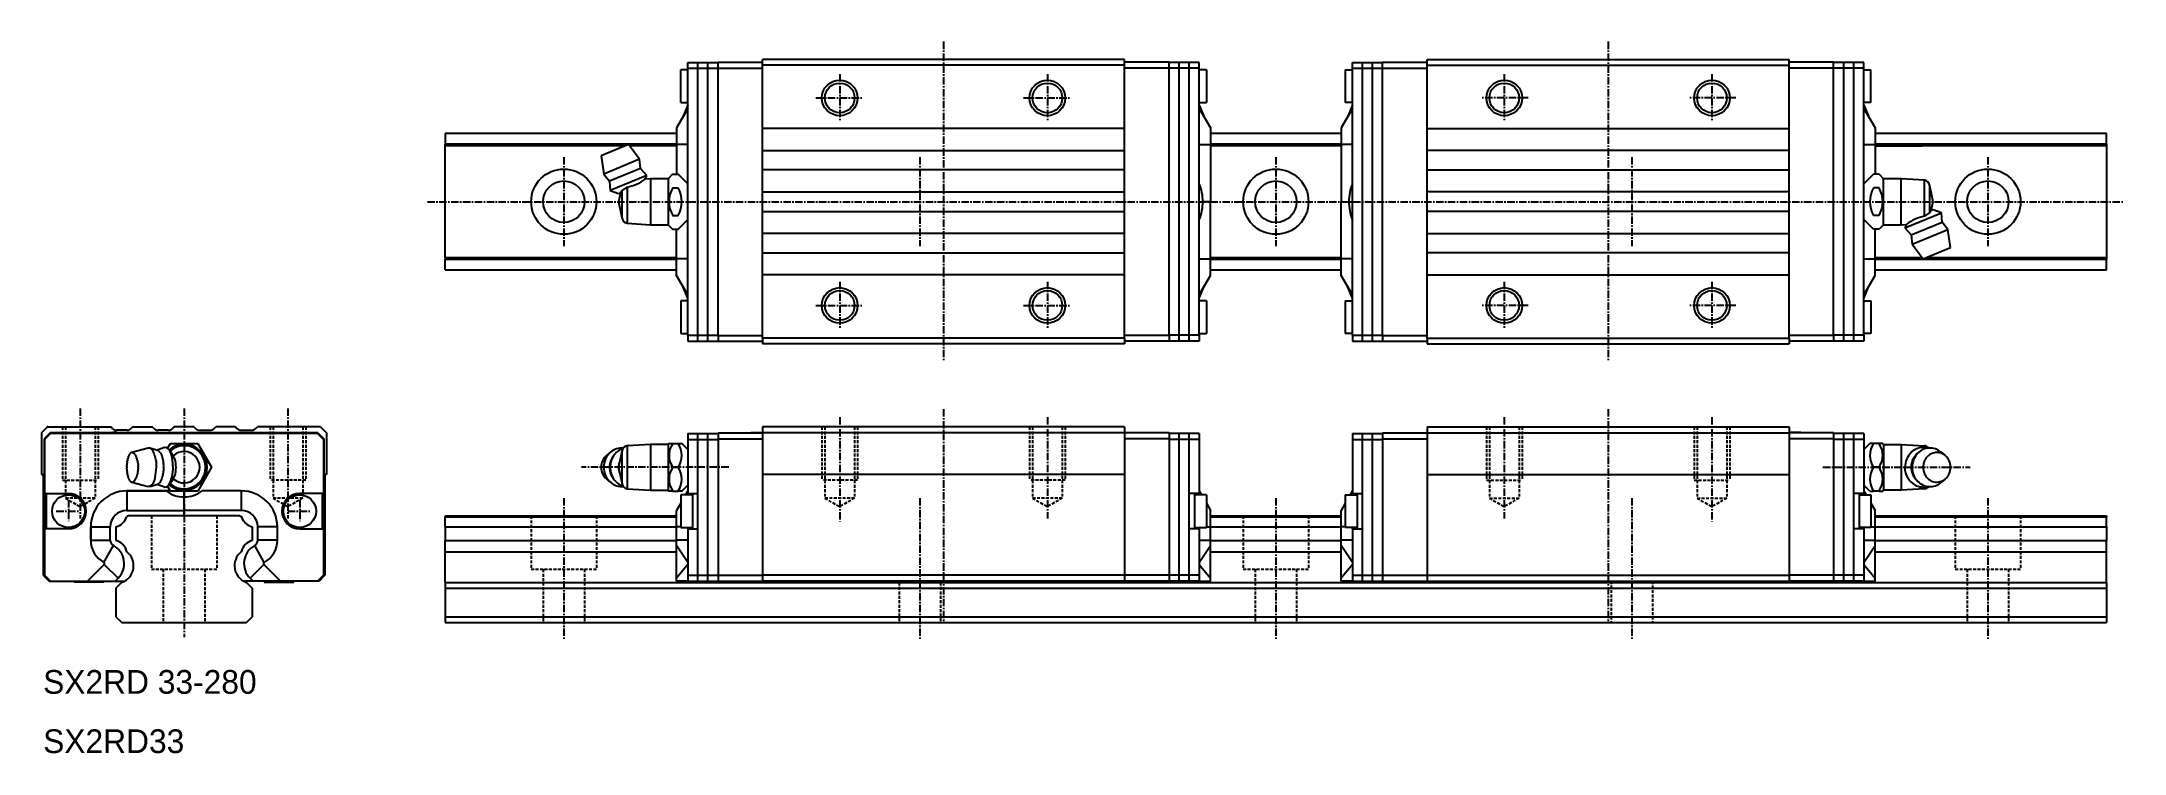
# Model space of a CAD drawing. Extents: x 10 to 361, y 10 to 130.
import ezdxf

# ---------------------------------------------------------------- set-up
doc = ezdxf.new("R2010")
doc.units = 0
doc.linetypes.add('CENTER', pattern=[2, 1.25, -0.25, 0.25, -0.25])
doc.linetypes.add('DASHED', pattern=[0.75, 0.5, -0.25])
doc.layers.get('0').update_dxf_attribs({"linetype": 'CONTINUOUS'})
doc.layers.add('CENTER', color=1, linetype='CENTER')

msp = doc.modelspace()

# ---------------------------------------------------------------- linework, layer by layer
at = {"color": 7, "linetype": 'CONTINUOUS'}
for p, q in [((118.65, 125.5), (118.65, 126.5)), ((118.65, 126.5), (123.75, 126.5)), ((120.35, 79.5), (120.35, 126.5)), ((122.05, 79.5), (122.05, 126.5)), ((123.75, 125.55), (123.75, 126.55)), ((123.75, 126.55), (131.25, 126.55)), ((192.25, 127), (131.25, 127)), ((131.25, 126), (131.25, 127)), ((192.25, 126), (192.25, 127)), ((199.75, 126.55), (192.25, 126.55)), ((199.75, 125.55), (199.75, 126.55)), ((204.85, 126.5), (199.75, 126.5)), ((201.45, 79.5), (201.45, 126.5)), ((203.15, 79.5), (203.15, 126.5)), ((204.85, 125.5), (204.85, 126.5)), ((230.65, 126.5), (235.75, 126.5)), ((230.65, 125.5), (230.65, 126.5)), ((232.35, 79.5), (232.35, 126.5)), ((234.05, 79.5), (234.05, 126.5)), ((235.75, 125.55), (235.75, 126.55)), ((235.75, 126.55), (243.25, 126.55)), ((243.25, 127), (304.25, 127)), ((243.25, 126), (243.25, 127)), ((304.25, 126), (304.25, 127)), ((311.75, 126.55), (304.25, 126.55)), ((311.75, 125.55), (311.75, 126.55)), ((316.85, 126.5), (311.75, 126.5)), ((313.45, 79.5), (313.45, 126.5)), ((315.15, 79.5), (315.15, 126.5)), ((316.85, 125.5), (316.85, 126.5)), ((118.65, 125.25), (117.45, 125.25)), ((118.65, 125.25), (117.45, 125.25)), ((117.45, 119.75), (117.45, 125.25)), ((117.45, 119.75), (117.45, 125.25)), ((118.65, 80.5), (118.65, 125.5)), ((118.65, 125.5), (123.75, 125.5)), ((123.75, 80.45), (123.75, 125.55)), ((123.75, 125.55), (131.25, 125.55)), ((131.25, 80), (131.25, 126)), ((192.25, 126), (131.25, 126)), ((192.25, 80), (192.25, 126)), ((199.75, 125.55), (192.25, 125.55)), ((199.75, 80.45), (199.75, 125.55)), ((204.85, 125.5), (199.75, 125.5)), ((204.85, 80.5), (204.85, 125.5)), ((206.05, 125.25), (204.85, 125.25)), ((206.05, 125.25), (206.05, 119.75)), ((229.45, 125.25), (229.45, 119.75)), ((229.45, 125.25), (230.65, 125.25)), ((230.65, 80.5), (230.65, 125.5)), ((230.65, 125.5), (235.75, 125.5)), ((235.75, 80.45), (235.75, 125.55)), ((235.75, 125.55), (243.25, 125.55)), ((243.25, 126), (304.25, 126)), ((243.25, 80), (243.25, 126)), ((304.25, 80), (304.25, 126)), ((311.75, 125.55), (304.25, 125.55)), ((311.75, 80.45), (311.75, 125.55)), ((316.85, 125.5), (311.75, 125.5)), ((316.85, 80.5), (316.85, 125.5)), ((316.85, 125.25), (318.05, 125.25)), ((316.85, 125.25), (318.05, 125.25)), ((318.05, 119.75), (318.05, 125.25)), ((318.05, 119.75), (318.05, 125.25)), ((117.45, 119.75), (118.65, 119.75)), ((117.45, 119.75), (118.65, 119.75)), ((204.85, 119.75), (206.05, 119.75)), ((230.65, 119.75), (229.45, 119.75)), ((318.05, 119.75), (316.85, 119.75)), ((318.05, 119.75), (316.85, 119.75)), ((118.65, 118.73), (116.75, 115.43)), ((118.65, 118.73), (116.75, 115.43)), ((118.65, 119.28), (117.88, 117.4)), ((118.65, 119.28), (117.88, 117.4)), ((204.85, 119.28), (205.62, 117.4)), ((204.85, 118.73), (206.75, 115.43)), ((230.65, 118.73), (228.75, 115.43)), ((230.65, 119.28), (229.88, 117.4)), ((316.85, 119.28), (317.62, 117.4)), ((316.85, 119.28), (317.62, 117.4)), ((316.85, 118.73), (318.75, 115.43)), ((316.85, 118.73), (318.75, 115.43)), ((116.75, 114.5), (77.75, 114.5)), ((77.75, 114.5), (77.75, 112.7)), ((116.75, 112.7), (77.75, 112.7)), ((77.75, 112.4), (77.75, 112.7)), ((77.75, 93.6), (77.75, 112.4)), ((108.08, 112.4), (77.75, 112.4)), ((108.66, 112.64), (104.04, 110.73)), ((110.51, 110.16), (108.66, 112.64)), ((116.75, 112.4), (108.84, 112.4)), ((116.75, 115.43), (116.75, 112.63)), ((116.75, 115.43), (116.75, 112.63)), ((116.75, 112.63), (116.75, 107.62)), ((116.75, 112.63), (116.75, 107.62)), ((118.65, 112.63), (116.75, 112.63)), ((118.65, 112.63), (116.75, 112.63)), ((192.25, 115.35), (131.25, 115.35)), ((204.85, 112.63), (206.75, 112.63)), ((206.75, 115.43), (206.75, 112.63)), ((228.75, 114.5), (206.75, 114.5)), ((228.75, 112.7), (206.75, 112.7)), ((206.75, 112.63), (206.75, 103)), ((228.75, 112.4), (206.75, 112.4)), ((228.75, 115.43), (228.75, 112.63)), ((228.75, 112.63), (228.75, 103)), ((230.65, 112.63), (228.75, 112.63)), ((243.25, 115.35), (304.25, 115.35)), ((316.85, 112.63), (318.75, 112.63)), ((316.85, 112.63), (318.75, 112.63)), ((318.75, 115.43), (318.75, 112.63)), ((318.75, 115.43), (318.75, 112.63)), ((357.75, 114.5), (318.75, 114.5)), ((357.75, 112.7), (318.75, 112.7)), ((318.75, 112.63), (318.75, 107.62)), ((318.75, 112.63), (318.75, 107.62)), ((357.75, 112.4), (318.75, 112.4)), ((318.75, 112.4), (326.66, 112.4)), ((357.75, 112.7), (357.75, 114.5)), ((357.75, 112.7), (357.75, 112.4)), ((357.75, 112.4), (357.75, 93.6)), ((104.04, 110.73), (104.49, 107.67)), ((110.51, 110.16), (104.49, 107.67)), ((110.69, 108.61), (110.51, 110.16)), ((131.25, 111.65), (192.25, 111.65)), ((304.25, 111.65), (243.25, 111.65)), ((104.49, 107.67), (105.46, 106.44)), ((110.69, 108.61), (105.46, 106.44)), ((105.46, 106.44), (105.56, 104.86)), ((111.73, 107.42), (105.56, 104.86)), ((107.55, 104.81), (108.43, 105.45)), ((108.43, 105.45), (108.43, 99.36)), ((111.73, 107.42), (110.69, 108.61)), ((111.46, 106.82), (111.73, 107.42)), ((112.35, 106.87), (111.46, 106.82)), ((111.46, 106.82), (111.46, 106.82)), ((111.46, 106.82), (111.46, 106.82)), ((112.35, 106.87), (112.35, 99.12)), ((115.35, 106.87), (112.35, 106.87)), ((116.09, 107.62), (115.35, 106.87)), ((115.35, 106.87), (115.35, 99.12)), ((116.09, 107.62), (117.03, 107.62)), ((116.09, 105.31), (117.03, 105.31)), ((118.65, 106), (117.03, 107.62)), ((192.25, 108.35), (131.25, 108.35)), ((243.25, 108.35), (304.25, 108.35)), ((316.85, 106), (318.47, 107.62)), ((319.41, 107.62), (318.47, 107.62)), ((319.41, 105.31), (318.47, 105.31)), ((319.41, 107.62), (320.15, 106.87)), ((323.15, 106.87), (320.15, 106.87)), ((320.15, 99.12), (320.15, 106.87)), ((323.15, 99.12), (323.15, 106.87)), ((327.07, 106.64), (323.15, 106.87)), ((327.07, 100.55), (327.07, 106.64)), ((327.95, 101.19), (327.95, 105.65)), ((328.55, 103), (327.95, 105.65)), ((105.56, 104.86), (106.95, 104.36)), ((106.95, 104.36), (107.43, 104.55)), ((107.29, 104.5), (106.95, 103)), ((106.95, 103), (107.55, 100.35)), ((107.43, 104.55), (107.55, 104.81)), ((107.55, 104.81), (107.55, 100.35)), ((131.25, 104.65), (192.25, 104.65)), ((206.75, 103), (205.44, 103)), ((206.75, 93.37), (206.75, 103)), ((228.75, 93.37), (228.75, 103)), ((228.75, 103), (230.06, 103)), ((304.25, 104.65), (243.25, 104.65)), ((328.21, 101.5), (328.55, 103)), ((108.43, 99.36), (112.35, 99.12)), ((112.35, 99.12), (115.35, 99.12)), ((115.35, 99.12), (116.09, 98.38)), ((116.09, 100.69), (117.03, 100.69)), ((116.09, 98.38), (117.03, 98.38)), ((116.75, 93.37), (116.75, 98.38)), ((117.03, 98.38), (118.65, 100)), ((131.25, 101.35), (192.25, 101.35)), ((304.25, 101.35), (243.25, 101.35)), ((318.47, 98.38), (316.85, 100)), ((319.41, 100.69), (318.47, 100.69)), ((319.41, 98.38), (318.47, 98.38)), ((318.75, 93.37), (318.75, 98.38)), ((320.15, 99.12), (319.41, 98.38)), ((320.15, 99.12), (323.15, 99.12)), ((323.15, 99.12), (324.04, 99.18)), ((323.77, 98.58), (329.94, 101.14)), ((324.04, 99.18), (323.77, 98.58)), ((323.77, 98.58), (324.81, 97.39)), ((324.04, 99.18), (324.04, 99.18)), ((324.04, 99.18), (324.04, 99.18)), ((324.81, 97.39), (330.04, 99.56)), ((324.99, 95.84), (331.01, 98.33)), ((327.95, 101.19), (327.07, 100.55)), ((328.07, 101.45), (327.95, 101.19)), ((328.55, 101.64), (328.07, 101.45)), ((329.94, 101.14), (328.55, 101.64)), ((330.04, 99.56), (329.94, 101.14)), ((331.01, 98.33), (330.04, 99.56)), ((331.46, 95.27), (331.01, 98.33)), ((192.25, 97.65), (131.25, 97.65)), ((243.25, 97.65), (304.25, 97.65)), ((324.81, 97.39), (324.99, 95.84)), ((324.99, 95.84), (326.84, 93.36)), ((326.84, 93.36), (331.46, 95.27)), ((77.75, 93.6), (116.75, 93.6)), ((77.75, 93.6), (77.75, 93.3)), ((77.75, 93.3), (116.75, 93.3)), ((77.75, 91.5), (77.75, 93.3)), ((77.75, 91.5), (116.75, 91.5)), ((116.75, 90.57), (116.75, 93.37)), ((118.65, 93.37), (116.75, 93.37)), ((131.25, 94.35), (192.25, 94.35)), ((204.85, 93.37), (206.75, 93.37)), ((206.75, 93.6), (228.75, 93.6)), ((206.75, 90.57), (206.75, 93.37)), ((206.75, 93.3), (228.75, 93.3)), ((206.75, 91.5), (228.75, 91.5)), ((230.65, 93.37), (228.75, 93.37)), ((228.75, 90.57), (228.75, 93.37)), ((304.25, 94.35), (243.25, 94.35)), ((316.85, 93.37), (318.75, 93.37)), ((318.75, 93.6), (326.66, 93.6)), ((318.75, 90.57), (318.75, 93.37)), ((318.75, 93.3), (357.75, 93.3)), ((318.75, 91.5), (357.75, 91.5)), ((327.42, 93.6), (357.75, 93.6)), ((357.75, 93.6), (357.75, 93.3)), ((357.75, 91.5), (357.75, 93.3)), ((118.65, 87.27), (116.75, 90.57)), ((118.65, 86.72), (117.88, 88.6)), ((192.25, 90.65), (131.25, 90.65)), ((204.85, 87.27), (206.75, 90.57)), ((204.85, 86.72), (205.62, 88.6)), ((230.65, 87.27), (228.75, 90.57)), ((230.65, 86.72), (229.88, 88.6)), ((243.25, 90.65), (304.25, 90.65)), ((316.85, 87.27), (318.75, 90.57)), ((316.85, 86.72), (317.62, 88.6)), ((118.65, 86.25), (117.45, 86.25)), ((117.45, 86.25), (117.45, 80.75)), ((206.05, 86.25), (204.85, 86.25)), ((206.05, 86.25), (206.05, 80.75)), ((229.45, 86.25), (229.45, 80.75)), ((229.45, 86.25), (230.65, 86.25)), ((316.85, 86.25), (318.05, 86.25)), ((318.05, 86.25), (318.05, 80.75)), ((117.45, 80.75), (118.65, 80.75)), ((204.85, 80.75), (206.05, 80.75)), ((230.65, 80.75), (229.45, 80.75)), ((318.05, 80.75), (316.85, 80.75)), ((118.65, 80.5), (123.75, 80.5)), ((118.65, 80.5), (118.65, 79.5)), ((118.65, 79.5), (123.75, 79.5)), ((123.75, 80.45), (131.25, 80.45)), ((123.75, 80.45), (123.75, 79.45)), ((123.75, 79.45), (131.25, 79.45)), ((192.25, 80), (131.25, 80)), ((131.25, 80), (131.25, 79)), ((192.25, 79), (131.25, 79)), ((199.75, 80.45), (192.25, 80.45)), ((192.25, 80), (192.25, 79)), ((199.75, 79.45), (192.25, 79.45)), ((204.85, 80.5), (199.75, 80.5)), ((199.75, 80.45), (199.75, 79.45)), ((204.85, 79.5), (199.75, 79.5)), ((204.85, 80.5), (204.85, 79.5)), ((230.65, 80.5), (235.75, 80.5)), ((230.65, 80.5), (230.65, 79.5)), ((230.65, 79.5), (235.75, 79.5)), ((235.75, 80.45), (243.25, 80.45)), ((235.75, 80.45), (235.75, 79.45)), ((235.75, 79.45), (243.25, 79.45)), ((243.25, 80), (304.25, 80)), ((243.25, 80), (243.25, 79)), ((243.25, 79), (304.25, 79)), ((311.75, 80.45), (304.25, 80.45)), ((304.25, 80), (304.25, 79)), ((311.75, 79.45), (304.25, 79.45)), ((316.85, 80.5), (311.75, 80.5)), ((311.75, 80.45), (311.75, 79.45)), ((316.85, 79.5), (311.75, 79.5)), ((316.85, 80.5), (316.85, 79.5)), ((10.75, 65), (9.75, 64)), ((9.75, 64), (9.75, 57)), ((11.2, 64), (10.2, 63)), ((11.25, 63.9), (10.25, 62.9)), ((10.75, 65), (21.4, 65)), ((56.3, 64), (11.2, 64)), ((56.25, 63.9), (11.25, 63.9)), ((21.66, 64.74), (21.4, 65)), ((22.15, 64.05), (21.87, 64.05)), ((24.14, 64.45), (22.36, 64.45)), ((25.1, 65), (24.84, 64.74)), ((25.1, 65), (28.4, 65)), ((28.66, 64.74), (28.4, 65)), ((31.14, 64.45), (29.36, 64.45)), ((32.1, 65), (31.84, 64.74)), ((35.4, 65), (32.1, 65)), ((35.4, 65), (35.66, 64.74)), ((36.36, 64.45), (38.14, 64.45)), ((38.84, 64.74), (39.1, 65)), ((42.4, 65), (39.1, 65)), ((42.4, 65), (42.66, 64.74)), ((43.36, 64.45), (45.14, 64.45)), ((45.84, 64.74), (46.1, 65)), ((56.75, 65), (46.1, 65)), ((56.25, 63.9), (57.25, 62.9)), ((56.3, 64), (57.3, 63)), ((56.75, 65), (57.75, 64)), ((57.75, 64), (57.75, 57)), ((118.65, 63.9), (123.75, 63.9)), ((118.65, 63.9), (118.65, 62.9)), ((120.35, 39), (120.35, 63.9)), ((122.05, 39), (122.05, 63.9)), ((123.75, 64), (131.25, 64)), ((123.75, 64), (123.75, 63)), ((129.25, 64.05), (131.25, 64.05)), ((129.25, 64), (129.25, 64.05)), ((192.25, 65), (131.25, 65)), ((131.25, 65), (131.25, 64)), ((192.25, 64), (131.25, 64)), ((131.25, 64), (131.25, 57)), ((192.25, 65), (192.25, 64)), ((199.75, 64), (192.25, 64)), ((192.25, 64), (192.25, 57)), ((199.75, 64), (199.75, 63)), ((204.85, 63.9), (199.75, 63.9)), ((201.45, 39), (201.45, 63.9)), ((203.15, 39), (203.15, 63.9)), ((204.85, 63.9), (204.85, 62.9)), ((230.65, 63.9), (235.75, 63.9)), ((230.65, 63.9), (230.65, 62.9)), ((232.35, 39), (232.35, 63.9)), ((234.05, 39), (234.05, 63.9)), ((235.75, 64), (235.75, 63)), ((235.75, 64), (243.25, 64)), ((243.25, 65), (304.25, 65)), ((243.25, 65), (243.25, 64)), ((243.25, 64), (304.25, 64)), ((243.25, 64), (243.25, 57)), ((304.25, 65), (304.25, 64)), ((306.25, 64.05), (304.25, 64.05)), ((311.75, 64), (304.25, 64)), ((304.25, 64), (304.25, 57)), ((306.25, 64), (306.25, 64.05)), ((311.75, 64), (311.75, 63)), ((316.85, 63.9), (311.75, 63.9)), ((313.45, 39), (313.45, 63.9)), ((315.15, 39), (315.15, 63.9)), ((316.85, 63.9), (316.85, 62.9)), ((10.2, 63), (10.2, 49.05)), ((10.25, 62.9), (10.25, 53.8)), ((27.71, 61.44), (24.97, 60.69)), ((29.35, 61.02), (27.98, 61.44)), ((30.43, 61.51), (29.21, 61.06)), ((30.98, 61.4), (31.44, 62.2)), ((31.61, 60.62), (31.19, 61.18)), ((31.44, 62.2), (36.06, 62.2)), ((31.94, 60.13), (31.61, 60.62)), ((32.2, 59.63), (31.94, 60.13)), ((36.06, 62.2), (38.37, 58.2)), ((57.25, 62.9), (57.25, 53.8)), ((57.3, 63), (57.3, 40)), ((105.66, 60.78), (104.94, 60.18)), ((107.55, 60.85), (106.95, 58.2)), ((107.55, 60.85), (107.55, 55.55)), ((112.35, 62.07), (108.43, 61.84)), ((108.43, 61.84), (108.43, 54.56)), ((115.35, 62.07), (112.35, 62.07)), ((112.35, 62.07), (112.35, 54.32)), ((115.47, 62.2), (115.35, 62.07)), ((115.35, 62.07), (115.35, 54.32)), ((115.47, 62.2), (116.09, 62.2)), ((116.09, 62.2), (117.03, 62.2)), ((117.03, 62.2), (117.65, 62.2)), ((118.65, 61.2), (117.65, 62.2)), ((118.65, 62.9), (118.65, 53.8)), ((118.65, 62.9), (123.75, 62.9)), ((123.75, 63), (123.75, 40)), ((123.75, 63), (131.25, 63)), ((199.75, 63), (192.25, 63)), ((199.75, 63), (199.75, 40)), ((204.85, 62.9), (199.75, 62.9)), ((204.85, 62.9), (204.85, 53.8)), ((230.65, 62.9), (235.75, 62.9)), ((230.65, 62.9), (230.65, 53.8)), ((235.75, 63), (235.75, 40)), ((235.75, 63), (243.25, 63)), ((311.75, 63), (304.25, 63)), ((311.75, 63), (311.75, 40)), ((316.85, 62.9), (311.75, 62.9)), ((316.85, 62.9), (316.85, 53.8)), ((316.85, 61.2), (317.85, 62.2)), ((318.47, 62.2), (317.85, 62.2)), ((319.41, 62.2), (318.47, 62.2)), ((320.02, 62.2), (319.41, 62.2)), ((320.02, 62.2), (320.15, 62.07)), ((320.15, 62.07), (320.15, 54.32)), ((320.15, 62.07), (323.15, 62.07)), ((323.15, 62.07), (327.07, 61.84)), ((323.15, 62.07), (323.15, 58.2)), ((325.63, 60.27), (325.94, 60.58)), ((327.07, 61.84), (327.07, 61.53)), ((329.84, 60.78), (330.56, 60.18)), ((9.75, 57), (10, 57)), ((10, 57), (10, 40)), ((31.61, 55.78), (31.94, 56.27)), ((31.94, 56.27), (32.2, 56.77)), ((38.37, 58.2), (36.06, 54.2)), ((57.5, 57), (57.5, 40)), ((57.75, 57), (57.5, 57)), ((106.95, 58.2), (107.55, 55.55)), ((116.09, 58.2), (117.03, 58.2)), ((192.25, 57), (131.25, 57)), ((131.25, 57), (131.25, 40)), ((192.25, 57), (192.25, 40)), ((243.25, 57), (304.25, 57)), ((243.25, 57), (243.25, 40)), ((304.25, 57), (304.25, 40)), ((319.41, 58.2), (318.47, 58.2)), ((323.15, 58.2), (323.15, 54.32)), ((330.56, 56.22), (329.84, 55.62)), ((10.25, 53.8), (14.25, 53.8)), ((10.5, 53.8), (10.5, 47.8)), ((30.71, 54.23), (24.12, 54.23)), ((24.12, 54.23), (30.71, 54.23)), ((24.12, 54.23), (24.12, 50.93)), ((24.12, 54.23), (24.12, 50.93)), ((24.97, 55.71), (27.71, 54.96)), ((27.98, 54.96), (29.35, 55.38)), ((29.21, 55.34), (30.43, 54.89)), ((31.42, 54.23), (30.71, 54.23)), ((31.44, 54.2), (30.98, 55)), ((31.19, 55.22), (31.61, 55.78)), ((36.06, 54.2), (31.44, 54.2)), ((33.75, 53.22), (33.75, 54.2)), ((33.75, 53.21), (33.75, 53.22)), ((33.75, 53.2), (33.75, 53.21)), ((33.75, 50.93), (33.75, 53.2)), ((33.75, 50.93), (33.75, 53.2)), ((43.38, 54.23), (36.79, 54.23)), ((43.38, 54.23), (43.38, 50.93)), ((57.25, 53.8), (53.25, 53.8)), ((57, 53.8), (57, 47.8)), ((57, 53.8), (57, 47.8)), ((108.43, 54.56), (112.35, 54.32)), ((112.35, 54.32), (115.35, 54.32)), ((115.35, 54.32), (115.47, 54.2)), ((116.09, 54.2), (115.47, 54.2)), ((116.09, 54.2), (117.03, 54.2)), ((117.65, 54.2), (117.03, 54.2)), ((117.45, 53.55), (117.45, 48.05)), ((119.45, 53.55), (117.45, 53.55)), ((117.65, 54.2), (118.65, 55.2)), ((118.65, 54.23), (118.26, 53.55)), ((118.65, 53.8), (120.35, 53.8)), ((118.65, 53.55), (118.65, 53.8)), ((119.45, 53.8), (119.45, 47.8)), ((119.45, 53.8), (119.45, 47.8)), ((204.85, 53.8), (203.15, 53.8)), ((204.05, 53.8), (204.05, 47.8)), ((206.05, 53.55), (204.05, 53.55)), ((204.85, 54.23), (205.24, 53.55)), ((204.85, 53.55), (204.85, 53.8)), ((206.05, 53.55), (206.05, 48.05)), ((229.45, 53.55), (231.45, 53.55)), ((229.45, 53.55), (229.45, 48.05)), ((230.65, 54.23), (230.26, 53.55)), ((230.65, 53.8), (232.35, 53.8)), ((230.65, 53.55), (230.65, 53.8)), ((231.45, 53.8), (231.45, 47.8)), ((316.85, 53.8), (315.15, 53.8)), ((316.05, 53.8), (316.05, 47.8)), ((316.05, 53.8), (316.05, 47.8)), ((316.05, 53.55), (318.05, 53.55)), ((317.85, 54.2), (316.85, 55.2)), ((316.85, 54.23), (317.24, 53.55)), ((316.85, 53.55), (316.85, 53.8)), ((317.85, 54.2), (318.47, 54.2)), ((318.05, 53.55), (318.05, 48.05)), ((319.41, 54.2), (318.47, 54.2)), ((319.41, 54.2), (320.02, 54.2)), ((320.15, 54.32), (320.02, 54.2)), ((323.15, 54.32), (320.15, 54.32)), ((327.07, 54.56), (323.15, 54.32)), ((325.94, 55.82), (325.63, 56.13)), ((327.07, 54.87), (327.07, 54.56)), ((24.35, 50), (24.05, 49.83)), ((24.12, 50.93), (33.75, 50.93)), ((24.12, 50.93), (33.75, 50.93)), ((43.15, 50), (24.35, 50)), ((43.38, 50.93), (33.75, 50.93)), ((33.75, 50), (33.75, 50.93)), ((43.15, 50), (43.45, 49.83)), ((77.75, 50), (116.75, 50)), ((77.75, 50), (77.75, 49.83)), ((77.75, 49.83), (116.75, 49.83)), ((77.75, 48.15), (77.75, 49.83)), ((117.45, 52.15), (116.75, 50.93)), ((116.75, 48.13), (116.75, 50.93)), ((206.05, 52.15), (206.75, 50.93)), ((206.75, 48.13), (206.75, 50.93)), ((206.75, 50), (228.75, 50)), ((206.75, 49.83), (228.75, 49.83)), ((229.45, 52.15), (228.75, 50.93)), ((228.75, 48.13), (228.75, 50.93)), ((318.05, 52.15), (318.75, 50.93)), ((318.75, 48.13), (318.75, 50.93)), ((318.75, 50), (357.75, 50)), ((318.75, 49.83), (357.75, 49.83)), ((357.75, 50), (357.75, 49.83)), ((357.75, 48.15), (357.75, 49.83)), ((10.2, 49.05), (10.2, 44.95)), ((10.2, 44.95), (10.2, 49.05)), ((10.2, 49.05), (10.5, 49.05)), ((10.25, 47.8), (10.25, 40)), ((14.25, 47.8), (10.25, 47.8)), ((18.02, 48.13), (18.02, 45.9)), ((18.02, 45.9), (18.02, 48.13)), ((18.02, 48.13), (21.32, 48.13)), ((18.02, 48.13), (21.32, 48.13)), ((18.02, 45.9), (21.32, 45.9)), ((18.02, 45.9), (21.32, 45.9)), ((21.32, 45.9), (21.32, 48.13)), ((21.32, 45.9), (21.32, 48.13)), ((22.25, 48.15), (22.25, 45.85)), ((45.25, 48.15), (45.25, 45.85)), ((49.48, 48.13), (46.18, 48.13)), ((46.18, 45.9), (46.18, 48.13)), ((49.48, 45.9), (46.18, 45.9)), ((49.48, 45.9), (49.48, 48.13)), ((53.25, 47.8), (57.25, 47.8)), ((57.25, 47.8), (57.25, 40)), ((77.75, 48.15), (116.75, 48.15)), ((77.75, 48.15), (77.75, 45.85)), ((77.75, 45.85), (116.75, 45.85)), ((77.75, 43.96), (77.75, 45.85)), ((117.45, 48.13), (116.75, 48.13)), ((116.75, 45.9), (116.75, 48.13)), ((118.65, 45.9), (116.75, 45.9)), ((116.75, 45.03), (116.75, 45.9)), ((117.45, 48.05), (119.45, 48.05)), ((118.65, 47.8), (118.65, 48.05)), ((118.65, 47.8), (120.35, 47.8)), ((118.65, 47.8), (118.65, 40)), ((204.85, 47.8), (203.15, 47.8)), ((204.05, 48.05), (206.05, 48.05)), ((204.85, 47.8), (204.85, 48.05)), ((204.85, 47.8), (204.85, 40)), ((204.85, 45.9), (206.75, 45.9)), ((206.05, 48.13), (206.75, 48.13)), ((206.75, 48.15), (228.75, 48.15)), ((206.75, 45.9), (206.75, 48.13)), ((206.75, 45.03), (206.75, 45.9)), ((206.75, 45.85), (228.75, 45.85)), ((228.75, 45.9), (228.75, 48.13)), ((229.45, 48.13), (228.75, 48.13)), ((228.75, 45.03), (228.75, 45.9)), ((230.65, 45.9), (228.75, 45.9)), ((231.45, 48.05), (229.45, 48.05)), ((230.65, 47.8), (230.65, 48.05)), ((230.65, 47.8), (232.35, 47.8)), ((230.65, 47.8), (230.65, 40)), ((316.85, 47.8), (315.15, 47.8)), ((318.05, 48.05), (316.05, 48.05)), ((316.85, 47.8), (316.85, 48.05)), ((316.85, 47.8), (316.85, 40)), ((316.85, 45.9), (318.75, 45.9)), ((318.05, 48.13), (318.75, 48.13)), ((318.75, 48.15), (357.75, 48.15)), ((318.75, 45.9), (318.75, 48.13)), ((318.75, 45.03), (318.75, 45.9)), ((318.75, 45.85), (357.75, 45.85)), ((357.75, 48.15), (357.75, 45.85)), ((357.75, 43.96), (357.75, 45.85)), ((10.2, 44.95), (10.2, 40)), ((10.2, 44.95), (10.25, 44.95)), ((20.24, 42.14), (21.84, 45.03)), ((20.24, 42.14), (21.84, 45.03)), ((47.26, 42.14), (45.66, 45.03)), ((77.75, 43.96), (116.75, 43.96)), ((77.75, 38.76), (77.75, 43.96)), ((116.75, 39.49), (116.75, 45.03)), ((118.65, 42.14), (116.75, 45.03)), ((204.85, 42.14), (206.75, 45.03)), ((206.75, 39.49), (206.75, 45.03)), ((206.75, 43.96), (228.75, 43.96)), ((230.65, 42.14), (228.75, 45.03)), ((228.75, 39.49), (228.75, 45.03)), ((316.85, 42.14), (318.75, 45.03)), ((318.75, 39.49), (318.75, 45.03)), ((318.75, 43.96), (357.75, 43.96)), ((357.75, 38.76), (357.75, 43.96)), ((10, 40), (11, 39)), ((10.2, 40), (11.2, 39)), ((10.25, 40), (11.25, 39)), ((11, 39), (11.2, 39)), ((11.2, 39), (11.25, 39)), ((11.25, 39), (17.47, 39)), ((15.25, 38.96), (15.25, 38.8)), ((20.25, 38.8), (15.25, 38.8)), ((20.29, 41.82), (17.47, 39)), ((17.47, 39), (20.29, 41.82)), ((17.47, 39), (22.13, 39)), ((17.47, 39), (22.13, 39)), ((20.25, 38.8), (20.25, 39)), ((20.29, 41.82), (22.62, 39.49)), ((20.29, 41.82), (22.62, 39.49)), ((22.13, 39), (22.62, 39.49)), ((22.13, 39), (22.62, 39.49)), ((22.13, 39), (23.75, 39)), ((22.13, 39), (23.75, 39)), ((23.21, 38.76), (22.25, 37.8)), ((45.37, 39), (43.75, 39)), ((44.29, 38.76), (45.25, 37.8)), ((47.21, 41.82), (44.88, 39.49)), ((45.37, 39), (44.88, 39.49)), ((50.03, 39), (45.37, 39)), ((50.03, 39), (47.21, 41.82)), ((47.25, 39), (47.25, 38.8)), ((47.25, 38.8), (52.25, 38.8)), ((56.25, 39), (50.03, 39)), ((52.25, 38.8), (52.25, 39)), ((57.25, 40), (56.25, 39)), ((56.3, 39), (56.25, 39)), ((57.3, 40), (56.3, 39)), ((56.5, 39), (56.3, 39)), ((57.5, 40), (56.5, 39)), ((77.75, 38.76), (357.75, 38.76)), ((77.75, 38.76), (77.75, 37.8)), ((118.65, 41.82), (116.75, 39.49)), ((116.75, 39), (116.75, 39.49)), ((118.65, 39), (116.75, 39)), ((118.65, 40), (118.65, 39)), ((118.65, 40), (123.75, 40)), ((118.65, 39), (123.75, 39)), ((123.75, 40), (131.25, 40)), ((123.75, 40), (123.75, 39)), ((123.75, 39), (131.25, 39)), ((192.25, 40), (131.25, 40)), ((131.25, 40), (131.25, 39)), ((192.25, 39), (131.25, 39)), ((134.25, 39), (134.25, 38.8)), ((134.25, 38.8), (139.25, 38.8)), ((139.25, 38.8), (139.25, 39)), ((159.25, 39), (159.25, 38.8)), ((159.25, 38.8), (164.25, 38.8)), ((164.25, 38.8), (164.25, 39)), ((184.25, 39), (184.25, 38.8)), ((184.25, 38.8), (189.25, 38.8)), ((189.25, 38.8), (189.25, 39)), ((199.75, 40), (192.25, 40)), ((192.25, 40), (192.25, 39)), ((199.75, 39), (192.25, 39)), ((199.75, 40), (199.75, 39)), ((204.85, 40), (199.75, 40)), ((204.85, 39), (199.75, 39)), ((204.85, 41.82), (206.75, 39.49)), ((204.85, 40), (204.85, 39)), ((204.85, 39), (206.75, 39)), ((206.75, 39), (206.75, 39.49)), ((230.65, 41.82), (228.75, 39.49)), ((228.75, 39), (228.75, 39.49)), ((230.65, 39), (228.75, 39)), ((230.65, 40), (230.65, 39)), ((230.65, 40), (235.75, 40)), ((230.65, 39), (235.75, 39)), ((235.75, 40), (235.75, 39)), ((235.75, 40), (243.25, 40)), ((235.75, 39), (243.25, 39)), ((243.25, 40), (304.25, 40)), ((243.25, 40), (243.25, 39)), ((243.25, 39), (304.25, 39)), ((246.25, 38.8), (246.25, 39)), ((251.25, 38.8), (246.25, 38.8)), ((251.25, 39), (251.25, 38.8)), ((271.25, 38.8), (271.25, 39)), ((276.25, 38.8), (271.25, 38.8)), ((276.25, 39), (276.25, 38.8)), ((296.25, 38.8), (296.25, 39)), ((301.25, 38.8), (296.25, 38.8)), ((301.25, 39), (301.25, 38.8)), ((304.25, 40), (304.25, 39)), ((311.75, 40), (304.25, 40)), ((311.75, 39), (304.25, 39)), ((311.75, 40), (311.75, 39)), ((316.85, 40), (311.75, 40)), ((316.85, 39), (311.75, 39)), ((316.85, 41.82), (318.75, 39.49)), ((316.85, 40), (316.85, 39)), ((316.85, 39), (318.75, 39)), ((318.75, 39), (318.75, 39.49)), ((357.75, 38.76), (357.75, 37.8)), ((22.25, 37.8), (22.25, 33)), ((45.25, 37.8), (45.25, 33)), ((77.75, 37.8), (357.75, 37.8)), ((77.75, 37.8), (77.75, 33)), ((357.75, 37.8), (357.75, 33)), ((22.25, 33), (23.25, 32)), ((23.25, 32), (44.25, 32)), ((45.25, 33), (44.25, 32)), ((77.75, 33), (357.75, 33)), ((77.75, 33), (77.75, 32)), ((77.75, 32), (357.75, 32)), ((357.75, 33), (357.75, 32))]:
    msp.add_line(p, q, dxfattribs=at)
at = {"color": 3, "linetype": 'DASHED'}
for p, q in [((13.25, 65), (13.25, 56)), ((13.75, 65), (13.75, 53)), ((18.75, 65), (18.75, 53)), ((19.25, 65), (19.25, 56)), ((48.25, 65), (48.25, 56)), ((48.75, 65), (48.75, 53)), ((53.75, 65), (53.75, 53)), ((54.25, 65), (54.25, 56)), ((141.25, 65), (141.25, 56)), ((141.75, 65), (141.75, 53)), ((146.75, 65), (146.75, 53)), ((147.25, 65), (147.25, 56)), ((176.25, 65), (176.25, 56)), ((176.75, 65), (176.75, 53)), ((181.75, 65), (181.75, 53)), ((182.25, 65), (182.25, 56)), ((253.25, 65), (253.25, 56)), ((253.75, 65), (253.75, 53)), ((258.75, 65), (258.75, 53)), ((259.25, 65), (259.25, 56)), ((288.25, 65), (288.25, 56)), ((288.75, 65), (288.75, 53)), ((293.75, 65), (293.75, 53)), ((294.25, 65), (294.25, 56)), ((13.25, 56), (19.25, 56)), ((13.75, 53), (16.25, 51.56)), ((18.75, 53), (13.75, 53)), ((18.75, 53), (16.25, 51.56)), ((54.25, 56), (48.25, 56)), ((53.75, 53), (48.75, 53)), ((48.75, 53), (51.25, 51.56)), ((53.75, 53), (51.25, 51.56)), ((147.25, 56), (141.25, 56)), ((146.75, 53), (141.75, 53)), ((141.75, 53), (144.25, 51.56)), ((146.75, 53), (144.25, 51.56)), ((182.25, 56), (176.25, 56)), ((181.75, 53), (176.75, 53)), ((176.75, 53), (179.25, 51.56)), ((181.75, 53), (179.25, 51.56)), ((253.25, 56), (259.25, 56)), ((253.75, 53), (258.75, 53)), ((253.75, 53), (256.25, 51.56)), ((258.75, 53), (256.25, 51.56)), ((288.25, 56), (294.25, 56)), ((288.75, 53), (293.75, 53)), ((288.75, 53), (291.25, 51.56)), ((293.75, 53), (291.25, 51.56)), ((28.25, 50), (28.25, 41)), ((39.25, 50), (39.25, 41)), ((92.25, 50), (92.25, 41)), ((103.25, 50), (103.25, 41)), ((212.25, 50), (212.25, 41)), ((223.25, 50), (223.25, 41)), ((332.25, 50), (332.25, 41)), ((343.25, 50), (343.25, 41)), ((28.25, 41), (39.25, 41)), ((30.25, 41), (30.25, 32)), ((37.25, 41), (37.25, 32)), ((92.25, 41), (103.25, 41)), ((94.25, 41), (94.25, 32)), ((101.25, 41), (101.25, 32)), ((154.25, 38.76), (154.25, 32)), ((161.25, 38.76), (161.25, 32)), ((212.25, 41), (223.25, 41)), ((214.25, 41), (214.25, 32)), ((221.25, 41), (221.25, 32)), ((274.25, 39), (274.25, 32)), ((281.25, 39), (281.25, 32)), ((332.25, 41), (343.25, 41)), ((334.25, 41), (334.25, 32)), ((341.25, 41), (341.25, 32))]:
    msp.add_line(p, q, dxfattribs=at)
at = {"linetype": 'CONTINUOUS'}
for p, q in [((27.98, 61.44), (27.71, 61.44)), ((27.98, 54.96), (27.71, 54.96))]:
    msp.add_line(p, q, dxfattribs=at)
at = {"color": 3, "linetype": 'CONTINUOUS'}
for centre in [(144.25, 120.5), (179.25, 120.5), (256.25, 120.5), (291.25, 120.5), (144.25, 85.5), (179.25, 85.5), (256.25, 85.5), (291.25, 85.5)]:
    msp.add_circle(centre, 3, dxfattribs=at)
at = {"color": 7, "linetype": 'CONTINUOUS'}
for centre, radius in [((144.25, 120.5), 2.5), ((179.25, 120.5), 2.5), ((256.25, 120.5), 2.5), ((291.25, 120.5), 2.5), ((97.75, 103), 5.5), ((97.75, 103), 3.5), ((217.75, 103), 5.5), ((217.75, 103), 3.5), ((337.75, 103), 5.5), ((337.75, 103), 3.5), ((144.25, 85.5), 2.5), ((179.25, 85.5), 2.5), ((256.25, 85.5), 2.5), ((291.25, 85.5), 2.5), ((14.25, 50.8), 2.75), ((14.25, 50.8), 2.75), ((53.25, 50.8), 2.75)]:
    msp.add_circle(centre, radius, dxfattribs=at)
for centre, radius, start, end in [((107.03, 112.55), 7.24, 281.1312, 307.648), ((120.1, 103), 4.62, 150.0092, 209.9908), ((113.03, 103), 4.62, 330.0001, 29.9999), ((197.73, 103.07), 7.71, 359.4563, 22.6234), ((237.77, 103.07), 7.71, 157.3766, 180.5437), ((322.47, 103), 4.62, 150.0001, 209.9999), ((315.4, 103), 4.62, 330.0092, 29.9908), ((326.95, 105.65), 1, 0, 83.2229), ((197.73, 102.93), 7.71, 337.3766, 0.5437), ((237.77, 102.93), 7.71, 179.4563, 202.6234), ((108.55, 100.35), 1, 180, 263.2229), ((328.47, 93.45), 7.24, 101.1312, 127.648), ((21.87, 58.05), 6, 90, 97.5568), ((22.36, 65.45), 1, 225, 270), ((22.15, 58.55), 5.5, 82.1067, 90), ((24.14, 65.45), 1, 270, 315), ((29.36, 65.45), 1, 225, 270), ((31.14, 65.45), 1, 270, 315), ((36.36, 65.45), 1, 225, 270), ((38.14, 65.45), 1, 270, 315), ((43.36, 65.45), 1, 225, 270), ((45.14, 65.45), 1, 270, 315), ((18.69, 60.87), 5.71, 345.9229, 347.9835), ((25.76, 59.37), 1.51, 160.0922, 167.9835), ((2.49, 67.8), 23.24, 340.0922, 340.6158), ((25.52, 59.69), 1.18, 149.9462, 160.6158), ((26.59, 59.08), 2.41, 144.2871, 149.9462), ((25.03, 60.2), 0.49, 97.1639, 144.2871), ((24.92, 60.06), 0.628, 42.7713, 85.8209), ((24.09, 59.29), 1.76, 34.4113, 42.7713), ((24.41, 59.51), 1.37, 24.8028, 34.4113), ((20.09, 57.52), 6.13, 22.7591, 24.8028), ((24.05, 59.18), 1.84, 16.1339, 22.7591), ((-7.61, 50.02), 34.79, 15.7913, 16.1339), ((27.57, 60.44), 1.08, 21.0278, 67.2834), ((8.01, 52.92), 22.03, 18.6519, 21.0278), ((24.9, 58.62), 4.21, 354.2322, 18.6519), ((28.76, 59.75), 1.39, 55.0676, 65.0564), ((29.19, 60.36), 0.646, 25.4744, 55.0676), ((50.21, 70.38), 22.64, 205.4744, 206.7542), ((28.75, 59.56), 1.4, 7.3483, 26.7542), ((55.19, 62.97), 25.26, 187.3483, 189.748), ((30.61, 61.03), 0.511, 60.8171, 110.5992), ((30.38, 60.62), 0.984, 34.9878, 60.8171), ((28.54, 59.33), 3.23, 7.3525, 34.9878), ((33.75, 58.2), 3.88, 229.2393, 130.7607), ((33.75, 58.2), 3.64, 229.0058, 130.9942), ((9.7, 56.9), 22.23, 3.3561, 7.3525), ((33.75, 58.2), 2.65, 226.8285, 133.1715), ((106.5, 58.31), 2.43, 129.9202, 156.3696), ((107.79, 58.28), 3.29, 130.7852, 155.8923), ((108.59, 58.19), 3.14, 141.4466, 179.7942), ((107.51, 58.6), 2.86, 85.1547, 130.7852), ((109.16, 58.18), 3.61, 146.9357, 163.2854), ((108.75, 58.45), 3.11, 109.6894, 146.9357), ((108.55, 60.85), 1, 96.7771, 180), ((119.02, 60.2), 3.54, 145.6279, 214.3721), ((114.11, 60.2), 3.54, 325.6279, 34.3721), ((321.39, 60.2), 3.54, 145.6279, 214.3721), ((316.48, 60.2), 3.54, 325.6279, 34.3721), ((327.6, 58.07), 3.83, 136.741, 178.1041), ((326.46, 59.14), 2.27, 115.1296, 136.741), ((327.89, 58.21), 3.08, 126.2099, 230.7496), ((328.62, 58.12), 3.64, 137.6191, 178.8069), ((326.99, 58.02), 3.51, 88.6836, 115.1296), ((327.93, 58.75), 2.7, 91.7682, 137.6191), ((329.23, 58.34), 2.36, 144.8049, 158.6141), ((326.95, 60.85), 1, 36.791, 83.2229), ((327.03, 59.68), 1.85, 71.5934, 88.6836), ((329.42, 58.2), 2.59, 129.7266, 144.8049), ((329.12, 58.57), 2.12, 111.4007, 129.7266), ((327.94, 58.46), 2.99, 50.6705, 91.7682), ((329.17, 58.43), 2.27, 90.6006, 111.4007), ((329.17, 58.67), 2.03, 68.2985, 90.6006), ((329.03, 58.31), 2.42, 50.6319, 68.2985), ((328.88, 58.22), 2.58, 359.4947, 49.3507), ((25.93, 58.49), 1.81, 173.733, 180.0616), ((20.4, 58.48), 3.71, 356.9724, 0.0616), ((25.93, 58.19), 1.83, 176.9724, 183.2469), ((20.4, 57.88), 3.72, 0.1617, 3.2469), ((25.93, 57.89), 1.81, 180.1617, 186.4986), ((20.28, 59.11), 3.87, 353.733, 356.7047), ((20.26, 57.25), 3.89, 3.5403, 6.4986), ((25.91, 58.78), 1.77, 170.1836, 176.7047), ((25.91, 57.6), 1.77, 183.5403, 190.0814), ((19.91, 59.82), 4.32, 350.1836, 352.8665), ((19.87, 56.52), 4.37, 7.4277, 10.0814), ((25.86, 59.08), 1.68, 165.9229, 172.8665), ((25.86, 57.3), 1.67, 187.4277, 194.4141), ((18.52, 55.42), 5.9, 12.4183, 14.4141), ((25.75, 57.01), 1.5, 192.4183, 200.4132), ((-9.21, 44), 35.8, 20.0721, 20.4132), ((25.5, 56.68), 1.15, 200.0721, 211.1208), ((24.44, 56.86), 1.33, 324.4048, 334.4057), ((20.57, 58.71), 5.62, 334.4057, 336.6464), ((24.07, 57.2), 1.81, 336.6464, 343.3865), ((-1.73, 64.9), 28.74, 343.3865, 343.8022), ((23.84, 57.47), 2.1, 343.8022, 349.4059), ((23.83, 58.91), 2.12, 10.2366, 15.7913), ((59.97, 50.72), 34.65, 169.0693, 169.4059), ((56.87, 64.88), 31.46, 190.2366, 190.607), ((23.71, 58.67), 2.29, 5.5412, 10.607), ((23.71, 57.72), 2.28, 349.0693, 354.1585), ((42.2, 60.46), 16.29, 185.5412, 186.2483), ((42.56, 55.79), 16.67, 173.4671, 174.1585), ((23.64, 58.43), 2.37, 1.408, 6.2483), ((23.65, 57.96), 2.37, 353.4671, 358.3172), ((39.65, 57.49), 13.64, 177.4766, 178.3172), ((39.58, 58.82), 13.57, 181.408, 182.2531), ((23.62, 58.19), 2.4, 357.4766, 2.2531), ((26.82, 56.69), 2.08, 304.0454, 352.8838), ((-46.21, 65.81), 75.68, 352.8838, 354.2322), ((9.59, 63.85), 21.76, 338.4782, 340.7177), ((27.63, 57.54), 2.66, 340.7177, 1.156), ((35.22, 57.69), 4.94, 174.0912, 181.156), ((28.51, 58.39), 1.81, 354.0912, 9.748), ((25.7, 58.17), 6.23, 331.7244, 345.9353), ((26.78, 57.9), 5.12, 345.9353, 3.3561), ((27.09, 58.2), 5.31, 344.3386, 15.6614), ((106.79, 58.19), 2.75, 156.3696, 179.7225), ((106.67, 58.19), 2.63, 179.7225, 204.1854), ((106.58, 58.15), 2.53, 204.1854, 229.5249), ((107.94, 58.21), 3.45, 155.8923, 180.1998), ((108.05, 58.21), 3.56, 180.1998, 203.7081), ((107.71, 58.06), 3.19, 203.7081, 230.0021), ((136.35, 93.02), 48.38, 229.5249, 230.6346), ((108.44, 58.19), 2.98, 179.7942, 196.5767), ((109.02, 58.22), 3.46, 163.2854, 180.3436), ((109.32, 58.22), 3.76, 180.3436, 196.0273), ((108.67, 58.26), 3.23, 196.5767, 217.9131), ((108.91, 58.1), 3.33, 196.0273, 213.7038), ((108.93, 58.12), 3.36, 213.7038, 231.0042), ((109.35, 58.2), 2.4, 154.7068, 179.7781), ((109.41, 58.22), 2.46, 180.3823, 205.1326), ((119.02, 56.2), 3.54, 145.6279, 214.3721), ((114.11, 56.2), 3.54, 325.6279, 34.3721), ((321.39, 56.2), 3.54, 145.6279, 214.3721), ((316.48, 56.2), 3.54, 325.6279, 34.3721), ((327.04, 58.09), 3.28, 178.1041, 241.8177), ((328.26, 58.13), 3.28, 178.8069, 224.8147), ((329.29, 58.22), 2.45, 168.7966, 180.5394), ((329.84, 58.23), 3.01, 180.5394, 190.1247), ((329.76, 58.13), 2.94, 158.6141, 168.7966), ((329.27, 58.13), 2.42, 190.1247, 202.4646), ((329.62, 58.27), 2.8, 202.4646, 214.1163), ((329.18, 57.97), 2.27, 214.1163, 231.3522), ((329.3, 58.13), 2.47, 231.3522, 242.8397), ((329.14, 57.9), 2.2, 270.3125, 310.2548), ((329.03, 58.06), 2.39, 309.6388, 336.5974), ((328.65, 58.22), 2.8, 336.5974, 359.4947), ((14.25, 50.8), 3, 270, 90), ((24.12, 48.13), 6.1, 90.0008, 179.9992), ((24.12, 48.13), 6.1, 90.0008, 179.9992), ((26.27, 57.15), 2.06, 211.1208, 217.8884), ((25.03, 56.18), 0.477, 217.8884, 242.119), ((24.98, 56.09), 0.381, 242.119, 267.2598), ((24.93, 56.31), 0.597, 273.2202, 298.7005), ((24.94, 56.3), 0.589, 298.7005, 314.972), ((24.22, 57.01), 1.59, 314.972, 324.4048), ((29.05, 56.17), 0.842, 290.5673, 338.4782), ((30.63, 55.79), 0.919, 257.7557, 277.7073), ((33.75, 58.2), 5, 232.5609, 270), ((30.72, 55.12), 0.242, 277.7073, 306.3092), ((31.69, 53.79), 1.41, 120.5653, 126.3092), ((30.69, 55.49), 0.561, 300.5653, 331.7244), ((33.75, 58.2), 5, 270, 307.4391), ((43.38, 48.13), 6.1, 0.0008, 89.9992), ((53.25, 50.8), 3, 90, 270), ((107.56, 57.88), 2.95, 230.0021, 251.8623), ((107.5, 57.7), 2.76, 251.8623, 275.2328), ((108.65, 57.76), 2.9, 231.0042, 250.9998), ((108.55, 55.55), 1, 180, 263.2229), ((326.85, 57.73), 2.87, 241.8177, 285.548), ((328.15, 58.02), 3.11, 224.8147, 244.7743), ((327.98, 57.66), 2.72, 244.7743, 267.3138), ((326.95, 55.55), 1, 276.7771, 323.209), ((327.99, 57.81), 2.87, 267.3138, 310.2475), ((329.14, 57.8), 2.1, 242.8397, 270.3125), ((24.12, 48.13), 2.8, 90, 180), ((24.12, 48.13), 2.8, 90, 180), ((21.67, 50.58), 2.5, 283.5091, 342.3449), ((43.38, 48.13), 2.8, 0, 90), ((45.83, 50.58), 2.5, 197.6551, 256.4909), ((22.32, 45.9), 4.3, 180.0008, 241.1143), ((22.32, 45.9), 4.3, 180.0008, 241.1143), ((22.32, 45.9), 1, 180, 241.1151), ((22.32, 45.9), 1, 180, 241.1151), ((21.67, 43.42), 2.5, 12.4795, 76.4909), ((45.83, 43.42), 2.5, 103.5091, 167.5205), ((45.18, 45.9), 1, 298.8849, 0), ((45.18, 45.9), 4.3, 298.8857, 359.9992), ((20.15, 41.96), 0.2, 315.0002, 61.115), ((20.15, 41.96), 3.5, 315, 61.1151), ((20.15, 41.96), 3.5, 315, 61.1151), ((22.25, 41.6), 3, 288.5944, 51.7585), ((45.25, 41.6), 3, 128.2415, 251.4056), ((47.35, 41.96), 3.5, 118.8849, 225), ((47.35, 41.96), 0.2, 118.885, 224.9998)]:
    msp.add_arc(centre, radius, start, end, dxfattribs=at)
at = {"color": 7}
msp.add_point((10.75, 65), dxfattribs=at)
at = {"layer": 'CENTER', "color": 1, "linetype": 'CENTER'}
for p, q in [((161.75, 130), (161.75, 76)), ((273.75, 130), (273.75, 76)), ((144.25, 124.5), (144.25, 116.5)), ((179.25, 124.5), (179.25, 116.5)), ((256.25, 124.5), (256.25, 116.5)), ((291.25, 124.5), (291.25, 116.5)), ((140.25, 120.5), (148.25, 120.5)), ((175.25, 120.5), (183.25, 120.5)), ((260.25, 120.5), (252.25, 120.5)), ((295.25, 120.5), (287.25, 120.5)), ((97.75, 110.5), (97.75, 95.5)), ((157.75, 110.5), (157.75, 95.5)), ((217.75, 110.5), (217.75, 95.5)), ((277.75, 110.5), (277.75, 95.5)), ((337.75, 110.5), (337.75, 95.5)), ((74.75, 103), (360.75, 103)), ((144.25, 89.5), (144.25, 81.5)), ((179.25, 89.5), (179.25, 81.5)), ((256.25, 89.5), (256.25, 81.5)), ((291.25, 89.5), (291.25, 81.5)), ((140.25, 85.5), (148.25, 85.5)), ((175.25, 85.5), (183.25, 85.5)), ((260.25, 85.5), (252.25, 85.5)), ((295.25, 85.5), (287.25, 85.5)), ((16.25, 68.12), (16.25, 49.56)), ((33.75, 68.12), (33.75, 29.52)), ((51.25, 68.12), (51.25, 49.56)), ((161.75, 68), (161.75, 32)), ((273.75, 68), (273.75, 32)), ((144.25, 66.64), (144.25, 49.06)), ((179.25, 66.64), (179.25, 49.56)), ((256.25, 66.64), (256.25, 49.56)), ((291.25, 66.64), (291.25, 49.06)), ((125.54, 58.2), (100.74, 58.2)), ((309.96, 58.2), (334.76, 58.2)), ((14.25, 52.69), (14.25, 49.09)), ((53.25, 52.69), (53.25, 49.09)), ((97.75, 53), (97.75, 29)), ((157.75, 53), (157.75, 29)), ((217.75, 53), (217.75, 29)), ((277.75, 53), (277.75, 29)), ((337.75, 53), (337.75, 29)), ((12.21, 50.8), (16.11, 50.8)), ((51.22, 50.8), (55.12, 50.8))]:
    msp.add_line(p, q, dxfattribs=at)

# ---------------------------------------------------------------- texts
at = {"color": 7, "linetype": 'CONTINUOUS'}
for s, p in [('SX2RD 33-280', (10, 20)), ('SX2RD33', (10, 10))]:
    msp.add_text(s, height=4, dxfattribs=at).set_placement(p)

doc.saveas('drawing.dxf')
